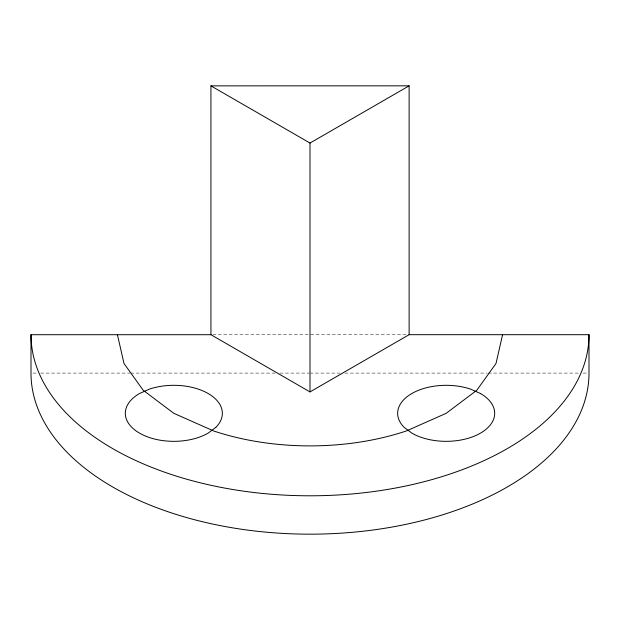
<?xml version="1.0" encoding="UTF-8"?>
<svg xmlns="http://www.w3.org/2000/svg" width="620" height="620" viewBox="0 0 620 620"><rect width="100%" height="100%" fill="white"/><g stroke="black" fill="none" stroke-linecap="round" stroke-linejoin="round"><path stroke-width="0.46" stroke-dasharray="3.1 2.33" d="M212.862 334.707L407.185 334.684M32.938 373.093L36.812 373.093M40.688 373.093L129.812 373.093M130.781 373.093L275.125 373.093M279.969 373.093L309.031 373.093M310 373.093L340.031 373.093M344.875 373.093L487.281 373.093M488.25 373.093L579.312 373.093M583.188 373.093L587.062 373.093"/><path stroke-width="0.93" d="M502.572 334.707L496.008 363.483L476.772 390.298L446.168 413.323L406.286 430.993A192.572 111.182 0 0 1 213.714 430.993L173.833 413.323L143.228 390.298L123.992 363.483L117.428 334.707M210.932 334.707L210.932 85.862L310 143.057L409.123 85.831L409.123 334.684L310 391.91L210.932 334.707L31 334.707L31 373.093A279 161.076 0 0 0 310 534.169A279 161.076 0 0 0 589 373.093L589 334.707L409.123 334.684M210.932 85.862L409.123 85.831M310 143.057L310 391.91M589 334.707A279 161.076 0 0 1 310 495.791A279 161.076 0 0 1 31 334.707M215.853 427.335L208.142 433.132A48.523 28.016 0 0 1 139.523 433.132A48.523 28.016 0 0 1 139.523 393.514L149.567 389.065A48.523 28.016 0 0 1 208.142 393.514A48.523 28.016 0 0 1 215.853 427.335M480.477 393.514L470.433 389.065A48.523 28.016 0 0 0 411.858 393.514A48.523 28.016 0 0 0 404.147 427.335L411.858 433.132A48.523 28.016 0 0 0 480.477 433.132A48.523 28.016 0 0 0 480.477 393.514"/></g></svg>
